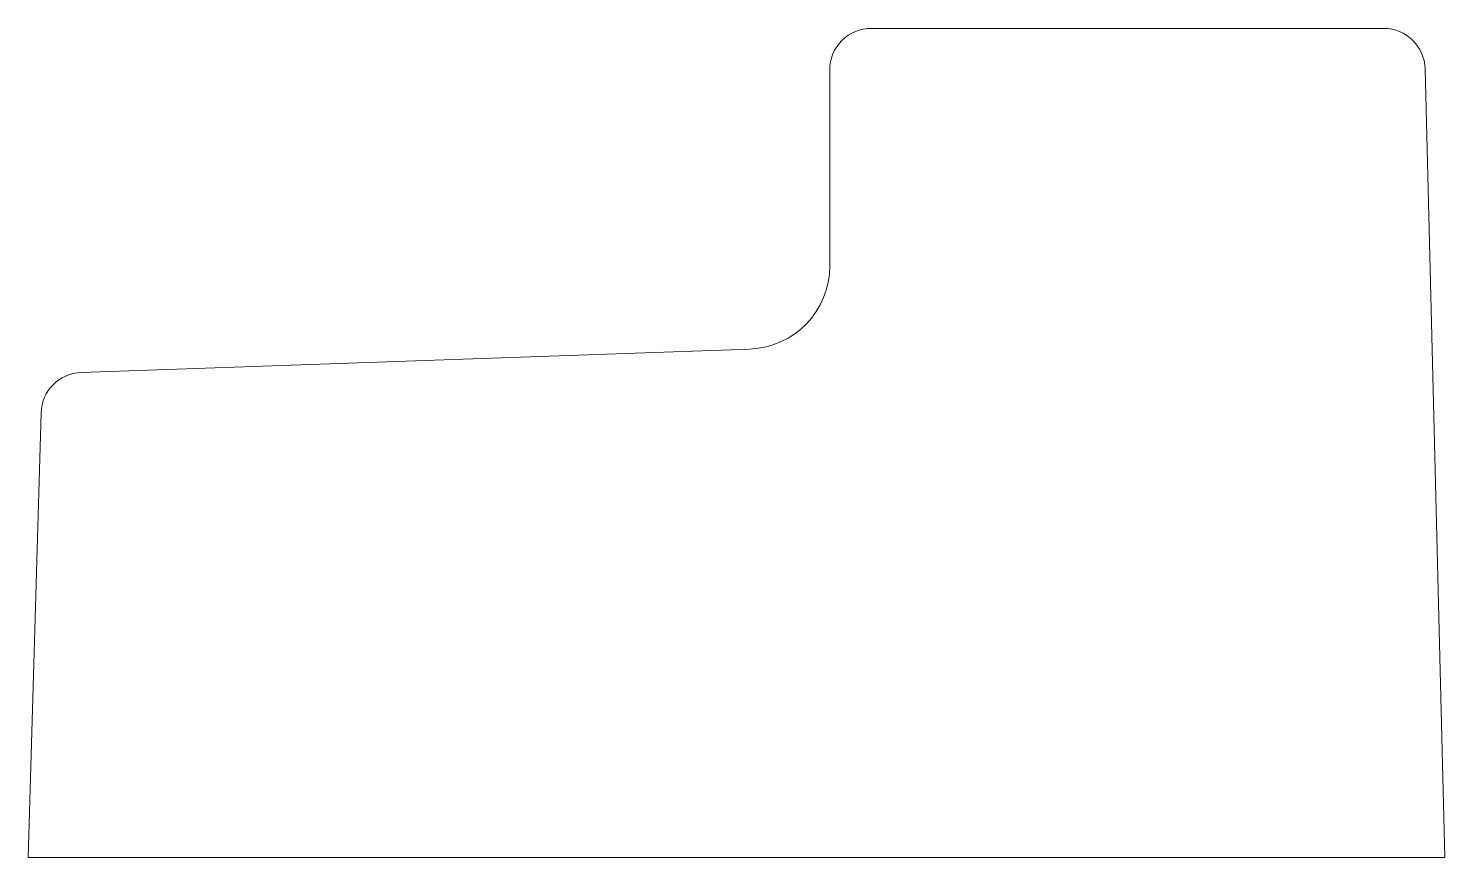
# Model space of a CAD drawing. Header units: millimetres. Extents: x 0 to 102, y 0 to 60.
import ezdxf

# ---------------------------------------------------------------- set-up
doc = ezdxf.new("R2010")
doc.units = ezdxf.units.MM
doc.layers.add('Kunststeen', color=30, linetype='Continuous')

msp = doc.modelspace()

# ---------------------------------------------------------------- linework, layer by layer
at = {"layer": 'Kunststeen', "lineweight": 13}
msp.add_lwpolyline([(0, 0), (0.92, 32.19, -0.395695), (3.82, 35.1), (52.22, 36.8, 0.403978), (58, 42.8), (58, 57, -0.414214), (61, 60), (98.08, 60, -0.406912), (101.08, 57.07), (102.5, 0), (0, 0)], format="xyb", close=True, dxfattribs=at)

doc.saveas('drawing.dxf')
